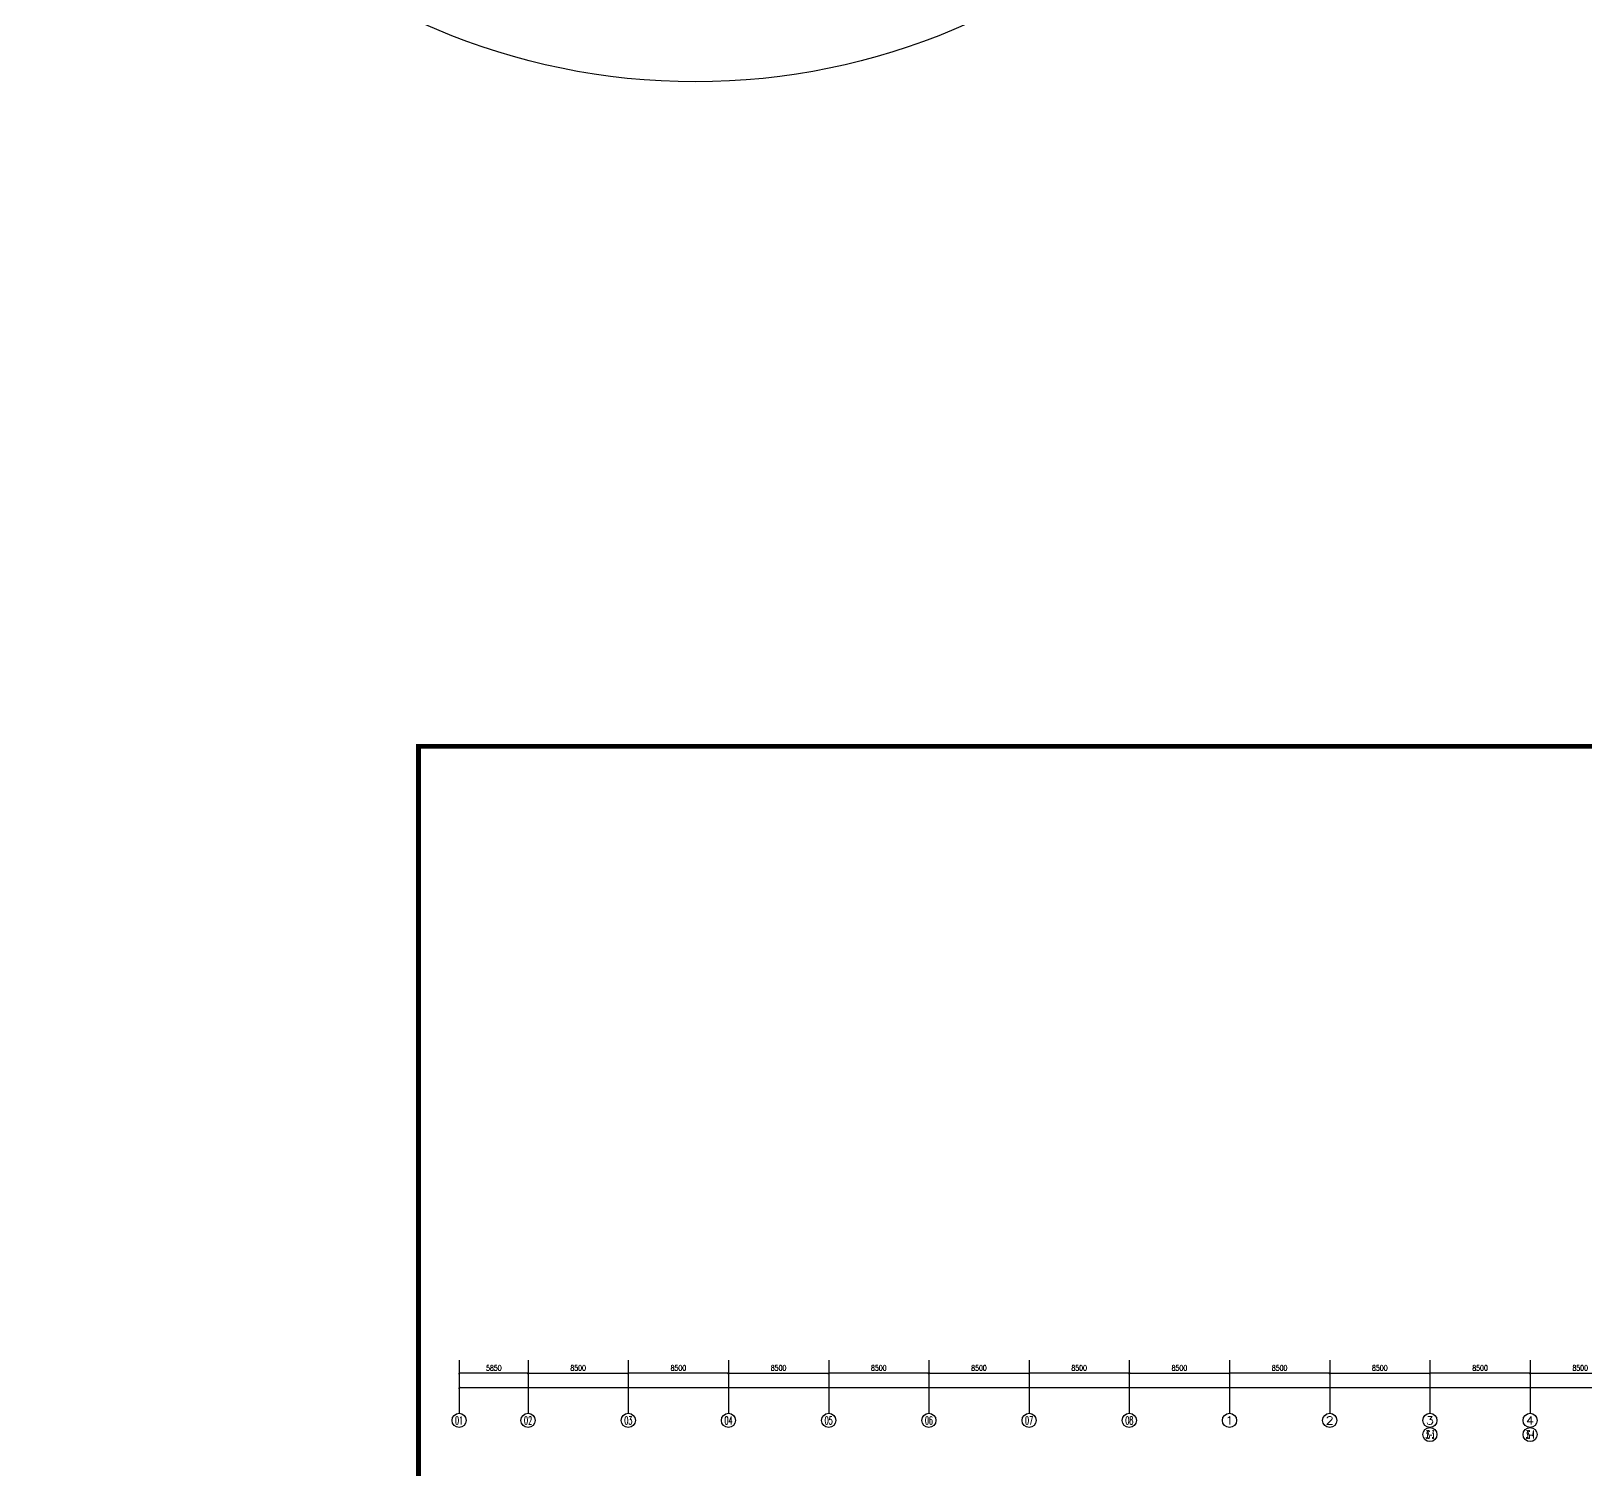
# Model space of a CAD drawing. Extents: x 0 to 3879896, y -114000 to 391286.
# Drawn here: x 1850165 to 1982053, y 67700 to 189771 of the extents above; entities that cross this region are included whole.
import ezdxf
from ezdxf.enums import TextEntityAlignment as Align

# ---------------------------------------------------------------- set-up
doc = ezdxf.new("R2010")
doc.units = 0
doc.header["$LTSCALE"] = 1000
doc.header["$MEASUREMENT"] = 0
doc.linetypes.add('SZGX_a-zzgr$0$DASHDOT2', pattern=[6, 3, -1.5, 0, -1.5])
doc.layers.get('0').update_dxf_attribs({"linetype": 'CONTINUOUS'})
doc.layers.get('Defpoints').update_dxf_attribs({"linetype": 'CONTINUOUS'})
doc.layers.add('Arc_建筑红线', color=1, linetype='CONTINUOUS', lineweight=40)
for name, color, linetype in [('AXIS', 3, 'CONTINUOUS'), ('AXIS_TEXT', 7, 'CONTINUOUS'), ('T-METER DATA', 150, 'C_LINE')]:
    doc.layers.add(name, color=color, linetype=linetype)
doc.styles.add('_TCH_AXIS', font='COMPLEX', dxfattribs={"bigfont": 'GBCBIG'})
doc.styles.add('DIM_FONT', font='SIMPLEX', dxfattribs={"width": 0.7, "bigfont": 'GBCBIG'})
doc.styles.get("Standard").update_dxf_attribs({"font": 'GBENOR', "bigfont": 'GBCBIG'})
doc.linetypes.add('C_LINE', pattern='A,25.7,-2.08,["C",Standard,S=2.54,R=0,X=-0.54,Y=-1.27],-2.35', length=30.13)
doc.dimstyles.new('DIMN', dxfattribs={"dimscale": 1.5, "dimtxt": 300, "dimasz": 100, "dimexe": 250, "dimexo": 300, "dimgap": 150, "dimtad": 1, "dimdec": 0, "dimzin": 0, "dimdsep": 46, "dimtxsty": 'DIM_FONT', "dimblk": 'ARCHTICK', "dimcen": 0.09, "dimclrt": 7, "dimazin": 2, "dimtfac": 1, "dimtdec": 0, "dimtix": 1, "dimtmove": 2, "dimatfit": 3, "dimldrblk": 'ARCHTICK', "dimfxl": 1, "dimtolj": 1, "dimtzin": 0, "dimarcsym": 0})

# ---------------------------------------------------------------- blocks, each defined once
blk = doc.blocks.new('_ArchTick')
at = {"color": 0, "linetype": 'ByBlock', "const_width": 0.4}
blk.add_lwpolyline([(-0.5, -0.5), (0.5, 0.5)], dxfattribs=at)
blk = doc.blocks.new('*D483')
at = {"layer": 'AXIS', "color": 0, "lineweight": -2}
for p, q in [((1886471, 76550), (1886471, 74325)), ((2274821, 76550), (2274821, 74325)), ((1886471, 74700), (2274821, 74700))]:
    blk.add_line(p, q, dxfattribs=at)
at = {"layer": 'Defpoints', "color": 0, "transparency": 16777216}
for p in [(1886471, 77000), (2274821, 77000), (2274821, 74700)]:
    blk.add_point(p, dxfattribs=at)
at = {"layer": 'AXIS', "color": 0, "lineweight": -2, "xscale": 150, "yscale": 150, "zscale": 150, "rotation": 180}
blk.add_blockref('_ArchTick', (1886471, 74700), dxfattribs=at)
at = {"layer": 'AXIS', "color": 0, "lineweight": -2, "xscale": 150, "yscale": 150, "zscale": 150}
blk.add_blockref('_ArchTick', (2274821, 74700), dxfattribs=at)
at = {"layer": 'AXIS', "color": 7, "insert": (2113321, 75150), "char_height": 450, "attachment_point": 5, "style": 'DIM_FONT'}
blk.add_mtext('\\A1;388350', dxfattribs=at)
blk = doc.blocks.new('*D557')
at = {"layer": 'AXIS', "color": 0, "lineweight": -2}
for p, q in [((1977321, 76550), (1977321, 75525)), ((1985821, 76550), (1985821, 75525)), ((1977321, 75900), (1985821, 75900))]:
    blk.add_line(p, q, dxfattribs=at)
at = {"layer": 'Defpoints', "color": 0, "transparency": 16777216}
for p in [(1977321, 77000), (1985821, 77000), (1985821, 75900)]:
    blk.add_point(p, dxfattribs=at)
at = {"layer": 'AXIS', "color": 0, "lineweight": -2, "xscale": 150, "yscale": 150, "zscale": 150, "rotation": 180}
blk.add_blockref('_ArchTick', (1977321, 75900), dxfattribs=at)
at = {"layer": 'AXIS', "color": 0, "lineweight": -2, "xscale": 150, "yscale": 150, "zscale": 150}
blk.add_blockref('_ArchTick', (1985821, 75900), dxfattribs=at)
at = {"layer": 'AXIS', "color": 7, "insert": (1981571, 76350), "char_height": 450, "attachment_point": 5, "style": 'DIM_FONT'}
blk.add_mtext('\\A1;8500', dxfattribs=at)
blk = doc.blocks.new('*D558')
at = {"layer": 'AXIS', "color": 0, "lineweight": -2}
for p, q in [((1968821, 76550), (1968821, 75525)), ((1977321, 76550), (1977321, 75525)), ((1977321, 75900), (1968821, 75900))]:
    blk.add_line(p, q, dxfattribs=at)
at = {"layer": 'Defpoints', "color": 0, "transparency": 16777216}
for p in [(1968821, 77000), (1977321, 77000), (1968821, 75900)]:
    blk.add_point(p, dxfattribs=at)
at = {"layer": 'AXIS', "color": 0, "lineweight": -2, "xscale": 150, "yscale": 150, "zscale": 150, "rotation": 180}
blk.add_blockref('_ArchTick', (1968821, 75900), dxfattribs=at)
at = {"layer": 'AXIS', "color": 0, "lineweight": -2, "xscale": 150, "yscale": 150, "zscale": 150}
blk.add_blockref('_ArchTick', (1977321, 75900), dxfattribs=at)
at = {"layer": 'AXIS', "color": 7, "insert": (1973071, 76350), "char_height": 450, "attachment_point": 5, "style": 'DIM_FONT'}
blk.add_mtext('\\A1;8500', dxfattribs=at)
blk = doc.blocks.new('*D559')
at = {"layer": 'AXIS', "color": 0, "lineweight": -2}
for p, q in [((1960321, 76550), (1960321, 75525)), ((1968821, 76550), (1968821, 75525)), ((1960321, 75900), (1968821, 75900))]:
    blk.add_line(p, q, dxfattribs=at)
at = {"layer": 'Defpoints', "color": 0, "transparency": 16777216}
for p in [(1960321, 77000), (1968821, 77000), (1968821, 75900)]:
    blk.add_point(p, dxfattribs=at)
at = {"layer": 'AXIS', "color": 0, "lineweight": -2, "xscale": 150, "yscale": 150, "zscale": 150, "rotation": 180}
blk.add_blockref('_ArchTick', (1960321, 75900), dxfattribs=at)
at = {"layer": 'AXIS', "color": 0, "lineweight": -2, "xscale": 150, "yscale": 150, "zscale": 150}
blk.add_blockref('_ArchTick', (1968821, 75900), dxfattribs=at)
at = {"layer": 'AXIS', "color": 7, "insert": (1964571, 76350), "char_height": 450, "attachment_point": 5, "style": 'DIM_FONT'}
blk.add_mtext('\\A1;8500', dxfattribs=at)
blk = doc.blocks.new('*D560')
at = {"layer": 'AXIS', "color": 0, "lineweight": -2}
for p, q in [((1951821, 76550), (1951821, 75525)), ((1960321, 76550), (1960321, 75525)), ((1960321, 75900), (1951821, 75900))]:
    blk.add_line(p, q, dxfattribs=at)
at = {"layer": 'Defpoints', "color": 0, "transparency": 16777216}
for p in [(1951821, 77000), (1960321, 77000), (1951821, 75900)]:
    blk.add_point(p, dxfattribs=at)
at = {"layer": 'AXIS', "color": 0, "lineweight": -2, "xscale": 150, "yscale": 150, "zscale": 150, "rotation": 180}
blk.add_blockref('_ArchTick', (1951821, 75900), dxfattribs=at)
at = {"layer": 'AXIS', "color": 0, "lineweight": -2, "xscale": 150, "yscale": 150, "zscale": 150}
blk.add_blockref('_ArchTick', (1960321, 75900), dxfattribs=at)
at = {"layer": 'AXIS', "color": 7, "insert": (1956071, 76350), "char_height": 450, "attachment_point": 5, "style": 'DIM_FONT'}
blk.add_mtext('\\A1;8500', dxfattribs=at)
blk = doc.blocks.new('*D618')
at = {"layer": 'AXIS', "color": 0, "lineweight": -2}
for p, q in [((1926321, 76550), (1926321, 75525)), ((1934821, 76550), (1934821, 75525)), ((1926321, 75900), (1934821, 75900))]:
    blk.add_line(p, q, dxfattribs=at)
at = {"layer": 'Defpoints', "color": 0, "transparency": 16777216}
for p in [(1926321, 77000), (1934821, 77000), (1934821, 75900)]:
    blk.add_point(p, dxfattribs=at)
at = {"layer": 'AXIS', "color": 0, "lineweight": -2, "xscale": 150, "yscale": 150, "zscale": 150, "rotation": 180}
blk.add_blockref('_ArchTick', (1926321, 75900), dxfattribs=at)
at = {"layer": 'AXIS', "color": 0, "lineweight": -2, "xscale": 150, "yscale": 150, "zscale": 150}
blk.add_blockref('_ArchTick', (1934821, 75900), dxfattribs=at)
at = {"layer": 'AXIS', "color": 7, "insert": (1930571, 76350), "char_height": 450, "attachment_point": 5, "style": 'DIM_FONT'}
blk.add_mtext('\\A1;8500', dxfattribs=at)
blk = doc.blocks.new('*D619')
at = {"layer": 'AXIS', "color": 0, "lineweight": -2}
for p, q in [((1934821, 76550), (1934821, 75525)), ((1943321, 76550), (1943321, 75525)), ((1943321, 75900), (1934821, 75900))]:
    blk.add_line(p, q, dxfattribs=at)
at = {"layer": 'Defpoints', "color": 0, "transparency": 16777216}
for p in [(1934821, 77000), (1943321, 77000), (1934821, 75900)]:
    blk.add_point(p, dxfattribs=at)
at = {"layer": 'AXIS', "color": 0, "lineweight": -2, "xscale": 150, "yscale": 150, "zscale": 150, "rotation": 180}
blk.add_blockref('_ArchTick', (1934821, 75900), dxfattribs=at)
at = {"layer": 'AXIS', "color": 0, "lineweight": -2, "xscale": 150, "yscale": 150, "zscale": 150}
blk.add_blockref('_ArchTick', (1943321, 75900), dxfattribs=at)
at = {"layer": 'AXIS', "color": 7, "insert": (1939071, 76350), "char_height": 450, "attachment_point": 5, "style": 'DIM_FONT'}
blk.add_mtext('\\A1;8500', dxfattribs=at)
blk = doc.blocks.new('*D620')
at = {"layer": 'AXIS', "color": 0, "lineweight": -2}
for p, q in [((1943321, 76550), (1943321, 75525)), ((1951821, 76550), (1951821, 75525)), ((1943321, 75900), (1951821, 75900))]:
    blk.add_line(p, q, dxfattribs=at)
at = {"layer": 'Defpoints', "color": 0, "transparency": 16777216}
for p in [(1943321, 77000), (1951821, 77000), (1951821, 75900)]:
    blk.add_point(p, dxfattribs=at)
at = {"layer": 'AXIS', "color": 0, "lineweight": -2, "xscale": 150, "yscale": 150, "zscale": 150, "rotation": 180}
blk.add_blockref('_ArchTick', (1943321, 75900), dxfattribs=at)
at = {"layer": 'AXIS', "color": 0, "lineweight": -2, "xscale": 150, "yscale": 150, "zscale": 150}
blk.add_blockref('_ArchTick', (1951821, 75900), dxfattribs=at)
at = {"layer": 'AXIS', "color": 7, "insert": (1947571, 76350), "char_height": 450, "attachment_point": 5, "style": 'DIM_FONT'}
blk.add_mtext('\\A1;8500', dxfattribs=at)
blk = doc.blocks.new('*D621')
at = {"layer": 'AXIS', "color": 0, "lineweight": -2}
for p, q in [((1917821, 76550), (1917821, 75525)), ((1926321, 76550), (1926321, 75525)), ((1926321, 75900), (1917821, 75900))]:
    blk.add_line(p, q, dxfattribs=at)
at = {"layer": 'Defpoints', "color": 0, "transparency": 16777216}
for p in [(1917821, 77000), (1926321, 77000), (1917821, 75900)]:
    blk.add_point(p, dxfattribs=at)
at = {"layer": 'AXIS', "color": 0, "lineweight": -2, "xscale": 150, "yscale": 150, "zscale": 150, "rotation": 180}
blk.add_blockref('_ArchTick', (1917821, 75900), dxfattribs=at)
at = {"layer": 'AXIS', "color": 0, "lineweight": -2, "xscale": 150, "yscale": 150, "zscale": 150}
blk.add_blockref('_ArchTick', (1926321, 75900), dxfattribs=at)
at = {"layer": 'AXIS', "color": 7, "insert": (1922071, 76350), "char_height": 450, "attachment_point": 5, "style": 'DIM_FONT'}
blk.add_mtext('\\A1;8500', dxfattribs=at)
blk = doc.blocks.new('*D622')
at = {"layer": 'AXIS', "color": 0, "lineweight": -2}
for p, q in [((1909321, 76550), (1909321, 75525)), ((1917821, 76550), (1917821, 75525)), ((1909321, 75900), (1917821, 75900))]:
    blk.add_line(p, q, dxfattribs=at)
at = {"layer": 'Defpoints', "color": 0, "transparency": 16777216}
for p in [(1909321, 77000), (1917821, 77000), (1917821, 75900)]:
    blk.add_point(p, dxfattribs=at)
at = {"layer": 'AXIS', "color": 0, "lineweight": -2, "xscale": 150, "yscale": 150, "zscale": 150, "rotation": 180}
blk.add_blockref('_ArchTick', (1909321, 75900), dxfattribs=at)
at = {"layer": 'AXIS', "color": 0, "lineweight": -2, "xscale": 150, "yscale": 150, "zscale": 150}
blk.add_blockref('_ArchTick', (1917821, 75900), dxfattribs=at)
at = {"layer": 'AXIS', "color": 7, "insert": (1913571, 76350), "char_height": 450, "attachment_point": 5, "style": 'DIM_FONT'}
blk.add_mtext('\\A1;8500', dxfattribs=at)
blk = doc.blocks.new('*D623')
at = {"layer": 'AXIS', "color": 0, "lineweight": -2}
for p, q in [((1900821, 76550), (1900821, 75525)), ((1909321, 76550), (1909321, 75525)), ((1909321, 75900), (1900821, 75900))]:
    blk.add_line(p, q, dxfattribs=at)
at = {"layer": 'Defpoints', "color": 0, "transparency": 16777216}
for p in [(1900821, 77000), (1909321, 77000), (1900821, 75900)]:
    blk.add_point(p, dxfattribs=at)
at = {"layer": 'AXIS', "color": 0, "lineweight": -2, "xscale": 150, "yscale": 150, "zscale": 150, "rotation": 180}
blk.add_blockref('_ArchTick', (1900821, 75900), dxfattribs=at)
at = {"layer": 'AXIS', "color": 0, "lineweight": -2, "xscale": 150, "yscale": 150, "zscale": 150}
blk.add_blockref('_ArchTick', (1909321, 75900), dxfattribs=at)
at = {"layer": 'AXIS', "color": 7, "insert": (1905071, 76350), "char_height": 450, "attachment_point": 5, "style": 'DIM_FONT'}
blk.add_mtext('\\A1;8500', dxfattribs=at)
blk = doc.blocks.new('*D624')
at = {"layer": 'AXIS', "color": 0, "lineweight": -2}
for p, q in [((1892321, 76550), (1892321, 75525)), ((1900821, 76550), (1900821, 75525)), ((1892321, 75900), (1900821, 75900))]:
    blk.add_line(p, q, dxfattribs=at)
at = {"layer": 'Defpoints', "color": 0, "transparency": 16777216}
for p in [(1892321, 77000), (1900821, 77000), (1900821, 75900)]:
    blk.add_point(p, dxfattribs=at)
at = {"layer": 'AXIS', "color": 0, "lineweight": -2, "xscale": 150, "yscale": 150, "zscale": 150, "rotation": 180}
blk.add_blockref('_ArchTick', (1892321, 75900), dxfattribs=at)
at = {"layer": 'AXIS', "color": 0, "lineweight": -2, "xscale": 150, "yscale": 150, "zscale": 150}
blk.add_blockref('_ArchTick', (1900821, 75900), dxfattribs=at)
at = {"layer": 'AXIS', "color": 7, "insert": (1896571, 76350), "char_height": 450, "attachment_point": 5, "style": 'DIM_FONT'}
blk.add_mtext('\\A1;8500', dxfattribs=at)
blk = doc.blocks.new('*D625')
at = {"layer": 'AXIS', "color": 0, "lineweight": -2}
for p, q in [((1886471, 76550), (1886471, 75525)), ((1892321, 76550), (1892321, 75525)), ((1892321, 75900), (1886471, 75900))]:
    blk.add_line(p, q, dxfattribs=at)
at = {"layer": 'Defpoints', "color": 0, "transparency": 16777216}
for p in [(1886471, 77000), (1892321, 77000), (1886471, 75900)]:
    blk.add_point(p, dxfattribs=at)
at = {"layer": 'AXIS', "color": 0, "lineweight": -2, "xscale": 150, "yscale": 150, "zscale": 150, "rotation": 180}
blk.add_blockref('_ArchTick', (1886471, 75900), dxfattribs=at)
at = {"layer": 'AXIS', "color": 0, "lineweight": -2, "xscale": 150, "yscale": 150, "zscale": 150}
blk.add_blockref('_ArchTick', (1892321, 75900), dxfattribs=at)
at = {"layer": 'AXIS', "color": 7, "insert": (1889419, 76350), "char_height": 450, "attachment_point": 5, "style": 'DIM_FONT'}
blk.add_mtext('\\A1;5850', dxfattribs=at)

msp = doc.modelspace()

# ---------------------------------------------------------------- linework, layer by layer
at = {"layer": 'Arc_建筑红线', "color": 20, "linetype": 'SZGX_a-zzgr$0$DASHDOT2', "ltscale": 0.2, "const_width": 400, "elevation": 0}
msp.add_lwpolyline([(2218080.4, 129100.5), (1883028.4, 129100.5), (1883028.4, 65100.5), (2218080.4, 65100.5)], close=True, dxfattribs=at)
at = {"layer": 'AXIS'}
for p, q in [((1886471.4, 77000.5), (1886471.4, 72500.5)), ((1892321.4, 77000.5), (1892321.4, 72500.5)), ((1900821.4, 77000.5), (1900821.4, 72500.5)), ((1909321.4, 77000.5), (1909321.4, 72500.5)), ((1917821.4, 77000.5), (1917821.4, 72500.5)), ((1926321.4, 77000.5), (1926321.4, 72500.5)), ((1934821.4, 77000.5), (1934821.4, 72500.5)), ((1943321.4, 77000.5), (1943321.4, 72500.5)), ((1951821.4, 77000.5), (1951821.4, 72500.5)), ((1960321.4, 77000.5), (1960321.4, 72500.5)), ((1968821.4, 77000.5), (1968821.4, 72500.5)), ((1977321.4, 77000.5), (1977321.4, 72500.5))]:
    msp.add_line(p, q, dxfattribs=at)
for centre in [(1886471.4, 71900.5), (1892321.4, 71900.5), (1900821.4, 71900.5), (1909321.4, 71900.5), (1917821.4, 71900.5), (1926321.4, 71900.5), (1934821.4, 71900.5), (1943321.4, 71900.5), (1951821.4, 71900.5), (1960321.4, 71900.5), (1968821.4, 71900.5), (1968821.4, 70700.5), (1977321.4, 71900.5), (1977321.4, 70700.5)]:
    msp.add_circle(centre, 600, dxfattribs=at)
at = {"layer": 'T-METER DATA', "color": 1, "linetype": 'ByBlock'}
msp.add_circle((1906500.7, 241804.8), 56335.3, dxfattribs=at)

# ---------------------------------------------------------------- texts
at = {"layer": 'AXIS_TEXT', "style": '_TCH_AXIS'}
for s, height, width, p, p2 in [('01', 678.82, 0.724138, (1886132, 71561.1), (1886810.9, 71561.1)), ('02', 678.82, 0.617647, (1891982, 71561.1), (1892660.9, 71561.1)), ('03', 678.82, 0.617647, (1900482, 71561.1), (1901160.9, 71561.1)), ('04', 678.82, 0.583333, (1908982, 71561.1), (1909660.9, 71561.1)), ('05', 678.82, 0.617647, (1917482, 71561.1), (1918160.9, 71561.1)), ('06', 678.82, 0.617647, (1925982, 71561.1), (1926660.9, 71561.1)), ('07', 678.82, 0.617647, (1934482, 71561.1), (1935160.9, 71561.1)), ('08', 678.82, 0.617647, (1942982, 71561.1), (1943660.9, 71561.1)), ('1', 678.8, 2.333333, (1951482, 71561.1), (1952160.9, 71561.1)), ('2', 678.8, 1.5, (1959982, 71561.1), (1960660.9, 71561.1)), ('3', 678.8, 1.5, (1968482, 71561.1), (1969160.9, 71561.1)), ('4', 678.8, 1.3125, (1976982, 71561.1), (1977660.9, 71561.1)), ('3S-3', 678.82, 0.265823, (1968482, 70361.1), (1969160.9, 70361.1)), ('3S-4', 678.82, 0.259259, (1976982, 70361.1), (1977660.9, 70361.1))]:
    msp.add_text(s, height=height, dxfattribs=dict(at, width=width)).set_placement(p, p2, align=Align.FIT)

# ---------------------------------------------------------------- dimensions: what is measured, and where the dimension line sits
at = {"layer": 'AXIS'}
for base, p1, p2, picture, middle in [((2274821.4, 74700.5), (1886471.4, 77000.5), (2274821.4, 77000.5), '*D483', (2113321.4, 75150.5)), ((1900821.4, 75900.5), (1892321.4, 77000.5), (1900821.4, 77000.5), '*D624', (1896571.4, 76350.5)), ((1917821.4, 75900.5), (1909321.4, 77000.5), (1917821.4, 77000.5), '*D622', (1913571.4, 76350.5)), ((1934821.4, 75900.5), (1926321.4, 77000.5), (1934821.4, 77000.5), '*D618', (1930571.4, 76350.5)), ((1951821.4, 75900.5), (1943321.4, 77000.5), (1951821.4, 77000.5), '*D620', (1947571.4, 76350.5)), ((1968821.4, 75900.5), (1960321.4, 77000.5), (1968821.4, 77000.5), '*D559', (1964571.4, 76350.5)), ((1985821.4, 75900.5), (1977321.4, 77000.5), (1985821.4, 77000.5), '*D557', (1981571.4, 76350.5))]:
    dim = msp.add_linear_dim(base=base, p1=p1, p2=p2, dimstyle='DIMN', dxfattribs=at)
    dim.commit()
    dim.dimension.update_dxf_attribs({"geometry": picture, "text_midpoint": middle, "dimtype": 128})
for base, p1, p2, picture, middle in [((1886471.4, 75900.5), (1892321.4, 77000.5), (1886471.4, 77000.5), '*D625', (1889419.4, 76350.5)), ((1900821.4, 75900.5), (1909321.4, 77000.5), (1900821.4, 77000.5), '*D623', (1905071.4, 76350.5)), ((1917821.4, 75900.5), (1926321.4, 77000.5), (1917821.4, 77000.5), '*D621', (1922071.4, 76350.5)), ((1934821.4, 75900.5), (1943321.4, 77000.5), (1934821.4, 77000.5), '*D619', (1939071.4, 76350.5)), ((1951821.4, 75900.5), (1960321.4, 77000.5), (1951821.4, 77000.5), '*D560', (1956071.4, 76350.5)), ((1968821.4, 75900.5), (1977321.4, 77000.5), (1968821.4, 77000.5), '*D558', (1973071.4, 76350.5))]:
    dim = msp.add_linear_dim(base=base, p1=p1, p2=p2, angle=180, dimstyle='DIMN', dxfattribs=at)
    dim.commit()
    dim.dimension.update_dxf_attribs({"geometry": picture, "text_midpoint": middle, "dimtype": 128})

doc.saveas('drawing.dxf')
